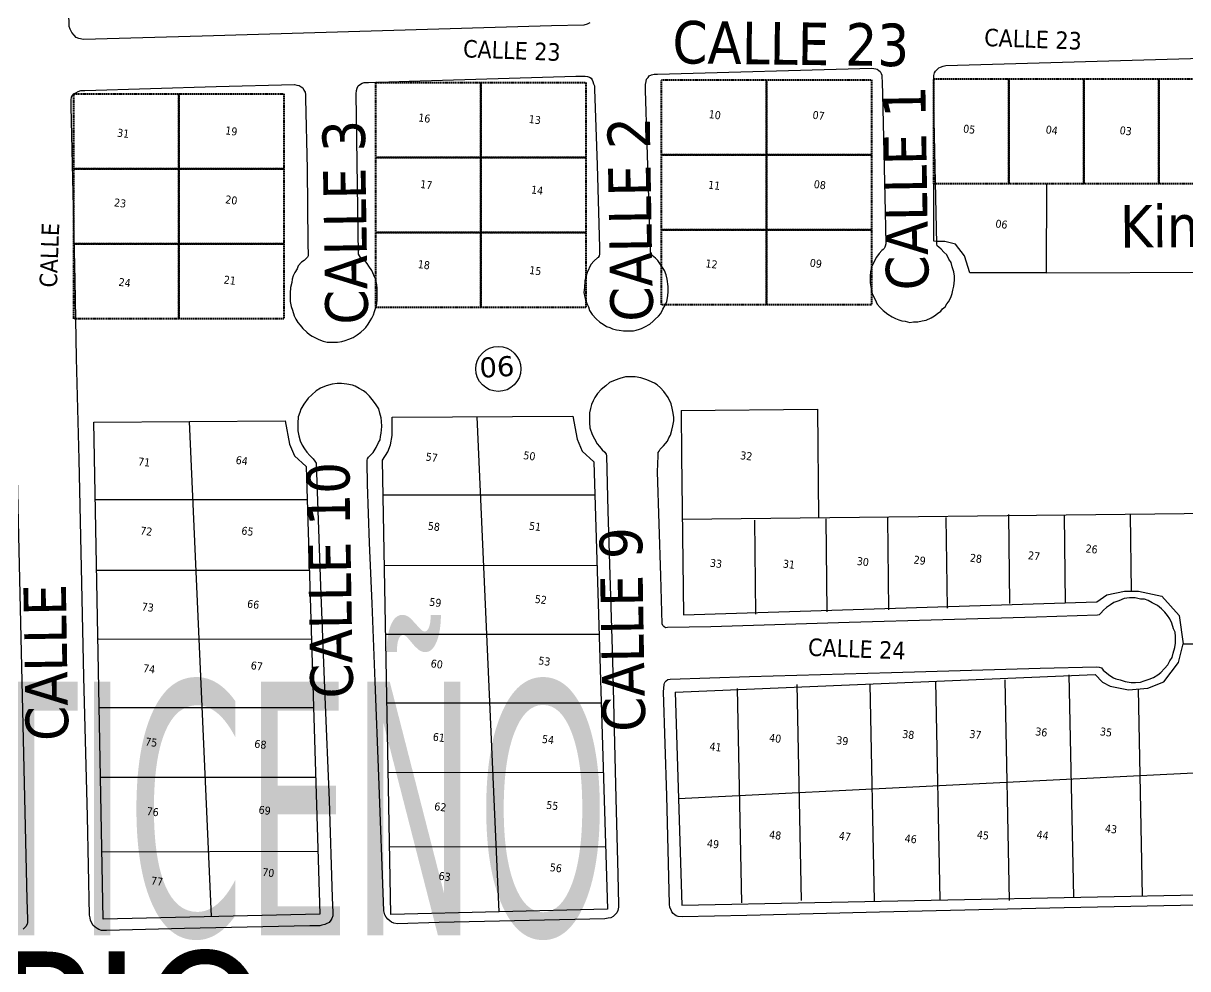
# Model space of a CAD drawing. Header units: metres. Extents: x 2 to 659295185, y -28 to 1124222152.
# Drawn here: x 658271.7 to 658504.5, y 1123839.3 to 1124028.4 of the extents above; entities that cross this region are included whole.
import ezdxf
from ezdxf.enums import TextEntityAlignment as Align

# ---------------------------------------------------------------- set-up
doc = ezdxf.new("R2010")
doc.units = ezdxf.units.M
doc.header["$MEASUREMENT"] = 0
doc.linetypes.add('HIDDEN', pattern=[0.375, 0.25, -0.125])
for name, color, linetype in [('CALLES', 1, 'CONTINUOUS'), ('MANZANA', 30, 'CONTINUOUS'), ('Numero de manzana', 6, 'CONTINUOUS'), ('Parcelas', 140, 'CONTINUOUS'), ('TEXTOS', 7, 'CONTINUOUS')]:
    doc.layers.add(name, color=color, linetype=linetype)
doc.styles.add('ROMAN', font='verdana.ttf')
doc.styles.get("Standard").update_dxf_attribs({"font": 'tahoma.ttf'})

msp = doc.modelspace()

# ---------------------------------------------------------------- linework, layer by layer
at = {"layer": 'MANZANA', "lineweight": -2}
for p, q in [((658267.1567, 1124084.2959), (658272.4588, 1123853.1629)), ((658280.8861, 1124027.7274), (658280.6139, 1124040.1149)), ((658384.9816, 1124028.4173), (658384.4291, 1124028.1873)), ((658281.1087, 1124027.1775), (658280.8861, 1124027.7274)), ((658281.4385, 1124026.5177), (658281.1087, 1124027.1775)), ((658281.8756, 1124025.9678), (658281.4385, 1124026.5177)), ((658282.3208, 1124025.5279), (658281.8756, 1124025.9678)), ((658377.313, 1124027.8274), (658307.5201, 1124025.7478)), ((658383.7777, 1124027.9674), (658377.313, 1124027.8274)), ((658384.4291, 1124028.1873), (658383.7777, 1124027.9674)), ((658282.8651, 1124025.3079), (658282.3208, 1124025.5279)), ((658283.7474, 1124025.0879), (658282.8651, 1124025.3079)), ((658307.5201, 1124025.7478), (658283.7474, 1124025.0879)), ((658456.1267, 1124019.879), (658540.49, 1124022.3585)), ((658398.5048, 1124018.1893), (658441.3419, 1124019.3791)), ((658441.3419, 1124019.3791), (658442.1088, 1124019.2691)), ((658442.1088, 1124019.2691), (658442.4386, 1124019.1592)), ((658442.4386, 1124019.1592), (658442.7685, 1124018.9392)), ((658442.7685, 1124018.9392), (658442.9829, 1124018.7192)), ((658454.0488, 1124018.7692), (658454.3786, 1124019.0992)), ((658454.3786, 1124019.0992), (658454.7085, 1124019.4391)), ((658454.7085, 1124019.4391), (658455.0383, 1124019.5491)), ((658455.0383, 1124019.5491), (658455.5825, 1124019.769)), ((658455.5825, 1124019.769), (658456.1267, 1124019.879)), ((658340.7591, 1124016.4897), (658348.873, 1124016.7496)), ((658348.873, 1124016.7496), (658382.178, 1124017.7894)), ((658382.178, 1124017.7894), (658384.0416, 1124017.7894)), ((658384.0416, 1124017.7894), (658384.4786, 1124017.6795)), ((658384.4786, 1124017.6795), (658384.9156, 1124017.5795)), ((658384.9156, 1124017.5795), (658385.2455, 1124017.3595)), ((658385.2455, 1124017.3595), (658385.4681, 1124017.0296)), ((658385.4681, 1124017.0296), (658385.5753, 1124016.6897)), ((658385.5753, 1124016.6897), (658385.6907, 1124016.2497)), ((658396.097, 1124016.0798), (658396.2042, 1124016.7396)), ((658396.2042, 1124016.7396), (658396.3114, 1124017.1796)), ((658396.3114, 1124017.1796), (658396.6412, 1124017.5195)), ((658396.6412, 1124017.5195), (658396.8556, 1124017.8494)), ((658396.8556, 1124017.8494), (658397.2926, 1124018.0694)), ((658397.2926, 1124018.0694), (658397.8451, 1124018.1893)), ((658397.8451, 1124018.1893), (658398.5048, 1124018.1893)), ((658442.9829, 1124018.7192), (658443.2055, 1124018.2793)), ((658443.2055, 1124018.2793), (658443.3209, 1124017.9494)), ((658443.3209, 1124017.9494), (658443.3209, 1124017.4995)), ((658443.3209, 1124017.4995), (658443.4364, 1124016.7296)), ((658443.4364, 1124016.7296), (658443.5683, 1124011.3107)), ((658453.7272, 1124017.8794), (658453.8344, 1124018.4393)), ((658453.7272, 1124017.2195), (658453.7272, 1124017.8794)), ((658453.7519, 1124012.0206), (658453.7272, 1124017.2195)), ((658453.8344, 1124018.4393), (658454.0488, 1124018.7692)), ((658281.8178, 1124014.2402), (658282.2549, 1124014.4601)), ((658282.2549, 1124014.4601), (658282.6919, 1124014.6901)), ((658282.6919, 1124014.6901), (658283.2444, 1124014.91)), ((658283.2444, 1124014.91), (658284.0112, 1124014.91)), ((658284.0112, 1124014.91), (658310.3072, 1124015.6899)), ((658310.3072, 1124015.6899), (658325.9743, 1124016.0998)), ((658325.9743, 1124016.0998), (658326.4114, 1124015.9898)), ((658326.4114, 1124015.9898), (658326.8484, 1124015.8798)), ((658326.8484, 1124015.8798), (658327.2854, 1124015.6599)), ((658327.2854, 1124015.6599), (658327.6153, 1124015.4399)), ((658327.6153, 1124015.4399), (658327.8379, 1124015)), ((658327.8379, 1124015), (658328.0605, 1124014.5601)), ((658328.0605, 1124014.5601), (658328.176, 1124014.1202)), ((658338.2524, 1124014.2701), (658338.3596, 1124014.93)), ((658338.7224, 1123982.1967), (658338.2524, 1124014.2701)), ((658338.3596, 1124014.93), (658338.4668, 1124015.3799)), ((658338.4668, 1124015.3799), (658338.6812, 1124015.8198)), ((658338.6812, 1124015.8198), (658339.1182, 1124016.1598)), ((658339.1182, 1124016.1598), (658339.448, 1124016.3797)), ((658339.448, 1124016.3797), (658339.8851, 1124016.4897)), ((658339.8851, 1124016.4897), (658340.7591, 1124016.4897)), ((658385.6907, 1124016.2497), (658385.9134, 1124015.8098)), ((658385.9134, 1124015.8098), (658385.9134, 1124015.15)), ((658385.9134, 1124015.15), (658386.4164, 1123999.9931)), ((658396.1052, 1124014.97), (658396.097, 1124016.0798)), ((658397.1277, 1123982.5666), (658396.1052, 1124014.97)), ((658281.2819, 1124013.0204), (658281.389, 1124013.5803)), ((658281.2819, 1124011.6907), (658281.2819, 1124013.0204)), ((658281.389, 1124013.5803), (658281.6034, 1124013.9102)), ((658281.6034, 1124013.9102), (658281.8178, 1124014.2402)), ((658328.176, 1124014.1202), (658328.176, 1124013.3403)), ((658328.176, 1124013.3403), (658328.4563, 1123999.1832)), ((658454.3126, 1123984.2663), (658453.7519, 1124012.0206)), ((658281.6941, 1123994.4442), (658281.2819, 1124011.6907)), ((658443.5683, 1124011.3107), (658443.9889, 1123990.635)), ((658328.4563, 1123999.1832), (658328.6295, 1123984.4762)), ((658386.4164, 1123999.9931), (658386.9276, 1123983.5164)), ((658282.0982, 1123976.9677), (658281.6941, 1123994.4442)), ((658443.9889, 1123990.635), (658444.129, 1123984.2163)), ((658328.6295, 1123984.4762), (658328.646, 1123981.8268)), ((658444.129, 1123984.2163), (658444.0218, 1123983.7764)), ((658454.4281, 1123983.8163), (658454.3126, 1123984.2663)), ((658328.646, 1123981.8268), (658328.5388, 1123981.5968)), ((658338.945, 1123981.8667), (658338.7224, 1123982.1967)), ((658339.1677, 1123981.5368), (658338.945, 1123981.8667)), ((658386.8287, 1123981.8567), (658386.6143, 1123981.5268)), ((658386.9359, 1123982.1967), (658386.8287, 1123981.8567)), ((658386.9276, 1123983.5164), (658386.9359, 1123982.1967)), ((658397.2349, 1123982.2367), (658397.1277, 1123982.5666)), ((658397.4576, 1123981.9067), (658397.2349, 1123982.2367)), ((658398.1172, 1123981.3568), (658397.4576, 1123981.9067)), ((658442.8179, 1123982.3266), (658442.2737, 1123981.5568)), ((658443.3622, 1123982.8865), (658442.8179, 1123982.3266)), ((658443.5848, 1123983.1065), (658443.3622, 1123982.8865)), ((658443.7992, 1123983.3264), (658443.5848, 1123983.1065)), ((658443.9064, 1123983.5564), (658443.7992, 1123983.3264)), ((658444.0218, 1123983.7764), (658443.9064, 1123983.5564)), ((658454.7579, 1123983.5964), (658454.4281, 1123983.8163)), ((658455.195, 1123983.1565), (658454.7579, 1123983.5964)), ((658455.7474, 1123982.6066), (658455.195, 1123983.1565)), ((658456.2999, 1123982.0567), (658455.7474, 1123982.6066)), ((658456.7369, 1123981.1769), (658456.2999, 1123982.0567)), ((658326.6835, 1123979.8272), (658326.4608, 1123979.2673)), ((658327.3349, 1123980.597), (658326.6835, 1123979.8272)), ((658327.8791, 1123980.9369), (658327.3349, 1123980.597)), ((658328.209, 1123981.2669), (658327.8791, 1123980.9369)), ((658328.5388, 1123981.5968), (658328.209, 1123981.2669)), ((658339.9345, 1123980.9869), (658339.1677, 1123981.5368)), ((658340.487, 1123980.3271), (658339.9345, 1123980.9869)), ((658340.8168, 1123979.7772), (658340.487, 1123980.3271)), ((658341.3693, 1123978.8973), (658340.8168, 1123979.7772)), ((658385.196, 1123980.0871), (658384.4291, 1123978.5274)), ((658385.8474, 1123980.8569), (658385.196, 1123980.0871)), ((658386.4988, 1123981.4168), (658385.8474, 1123980.8569)), ((658386.6143, 1123981.5268), (658386.4988, 1123981.4168)), ((658398.5543, 1123980.9169), (658398.1172, 1123981.3568)), ((658399.2222, 1123979.9271), (658398.5543, 1123980.9169)), ((658399.8818, 1123978.9273), (658399.2222, 1123979.9271)), ((658441.3007, 1123979.5572), (658441.0863, 1123978.6774)), ((658441.5151, 1123980.1171), (658441.3007, 1123979.5572)), ((658441.9521, 1123980.9969), (658441.5151, 1123980.1171)), ((658442.2737, 1123981.5568), (658441.9521, 1123980.9969)), ((658457.1822, 1123980.517), (658456.7369, 1123981.1769)), ((658457.4048, 1123979.6272), (658457.1822, 1123980.517)), ((658457.7347, 1123978.6374), (658457.4048, 1123979.6272)), ((658325.4878, 1123977.1677), (658325.3806, 1123976.4978)), ((658325.7022, 1123977.8276), (658325.4878, 1123977.1677)), ((658326.0321, 1123978.4974), (658325.7022, 1123977.8276)), ((658326.4608, 1123979.2673), (658326.0321, 1123978.4974)), ((658341.8146, 1123978.0075), (658341.3693, 1123978.8973)), ((658342.1444, 1123977.2377), (658341.8146, 1123978.0075)), ((658342.3671, 1123976.4678), (658342.1444, 1123977.2377)), ((658384.2147, 1123977.8676), (658384.0003, 1123976.8678)), ((658384.4291, 1123978.5274), (658384.2147, 1123977.8676)), ((658400.2117, 1123978.0475), (658399.8818, 1123978.9273)), ((658400.4343, 1123977.1677), (658400.2117, 1123978.0475)), ((658400.6652, 1123975.728), (658400.4343, 1123977.1677)), ((658441.0863, 1123978.6774), (658440.9791, 1123977.7876)), ((658440.9791, 1123977.7876), (658440.9791, 1123976.4578)), ((658457.8501, 1123977.7576), (658457.7347, 1123978.6374)), ((658457.8584, 1123976.9777), (658457.8501, 1123977.7576)), ((658282.3868, 1123961.3809), (658282.0982, 1123976.9677)), ((658325.1662, 1123975.498), (658325.059, 1123974.3983)), ((658325.3806, 1123976.4978), (658325.1662, 1123975.498)), ((658342.4825, 1123975.468), (658342.3671, 1123976.4678)), ((658342.4825, 1123974.2483), (658342.4825, 1123975.468)), ((658383.9014, 1123975.538), (658383.7942, 1123974.5482)), ((658384.0003, 1123976.8678), (658383.9014, 1123975.538)), ((658400.558, 1123973.8484), (658400.6652, 1123974.7282)), ((658400.6652, 1123974.7282), (658400.6652, 1123975.728)), ((658440.9791, 1123976.4578), (658441.21, 1123975.2481)), ((658441.21, 1123975.2481), (658441.4326, 1123974.2483)), ((658457.4296, 1123974.3183), (658457.5368, 1123974.9881)), ((658457.5368, 1123974.9881), (658457.7512, 1123975.758)), ((658457.7512, 1123975.758), (658457.8584, 1123976.9777)), ((658325.059, 1123974.3983), (658325.0673, 1123973.6184)), ((658325.0673, 1123973.6184), (658325.0673, 1123972.7386)), ((658325.0673, 1123972.7386), (658325.2899, 1123971.7388)), ((658342.3836, 1123972.2587), (658342.4908, 1123973.1485)), ((658342.4908, 1123973.1485), (658342.4825, 1123974.2483)), ((658383.7942, 1123974.5482), (658384.0168, 1123973.3285)), ((658384.0168, 1123973.3285), (658384.3549, 1123972.3387)), ((658400.022, 1123971.9688), (658400.3436, 1123972.7386)), ((658400.3436, 1123972.7386), (658400.558, 1123973.8484)), ((658441.4326, 1123974.2483), (658441.9851, 1123973.1485)), ((658441.9851, 1123973.1485), (658442.4304, 1123972.1587)), ((658456.3411, 1123972.2187), (658456.671, 1123972.6586)), ((658456.671, 1123972.6586), (658457.0997, 1123973.5484)), ((658457.0997, 1123973.5484), (658457.4296, 1123974.3183)), ((658325.2899, 1123971.7388), (658325.5126, 1123970.969)), ((658325.5126, 1123970.969), (658325.8506, 1123969.8692)), ((658341.4106, 1123969.3793), (658341.7404, 1123970.0491)), ((658341.7404, 1123970.0491), (658341.9548, 1123970.709)), ((658341.9548, 1123970.709), (658342.1692, 1123971.4889)), ((658342.1692, 1123971.4889), (658342.3836, 1123972.2587)), ((658384.3549, 1123972.3387), (658384.6847, 1123971.6788)), ((658384.6847, 1123971.6788), (658384.9074, 1123970.899)), ((658384.9074, 1123970.899), (658385.4598, 1123970.1291)), ((658385.4598, 1123970.1291), (658386.2267, 1123969.2493)), ((658398.7192, 1123969.7492), (658399.1562, 1123970.2991)), ((658399.1562, 1123970.2991), (658399.585, 1123971.1889)), ((658399.585, 1123971.1889), (658400.022, 1123971.9688)), ((658442.4304, 1123972.1587), (658442.9746, 1123971.4889)), ((658442.9746, 1123971.4889), (658443.6343, 1123970.939)), ((658443.6343, 1123970.939), (658444.5166, 1123970.1691)), ((658444.5166, 1123970.1691), (658445.3989, 1123969.6192)), ((658453.8344, 1123969.8792), (658454.4858, 1123970.3291)), ((658454.4858, 1123970.3291), (658455.1455, 1123970.769)), ((658455.1455, 1123970.769), (658455.4671, 1123971.2189)), ((658455.4671, 1123971.2189), (658456.0195, 1123971.6588)), ((658456.0195, 1123971.6588), (658456.3411, 1123972.2187)), ((658325.8506, 1123969.8692), (658326.1805, 1123969.1993)), ((658326.1805, 1123969.1993), (658326.6258, 1123968.5395)), ((658326.6258, 1123968.5395), (658327.0628, 1123967.9896)), ((658327.0628, 1123967.9896), (658327.6153, 1123967.3297)), ((658340.2149, 1123967.4997), (658340.6519, 1123968.1595)), ((658340.6519, 1123968.1595), (658341.0807, 1123968.8294)), ((658341.0807, 1123968.8294), (658341.4106, 1123969.3793)), ((658386.2267, 1123969.2493), (658386.9936, 1123968.5894)), ((658386.9936, 1123968.5894), (658387.6532, 1123968.1495)), ((658387.6532, 1123968.1495), (658388.3129, 1123967.7096)), ((658395.9898, 1123967.6296), (658396.971, 1123968.1895)), ((658396.971, 1123968.1895), (658397.6225, 1123968.7494)), ((658397.6225, 1123968.7494), (658398.0595, 1123969.1893)), ((658398.0595, 1123969.1893), (658398.7192, 1123969.7492)), ((658445.3989, 1123969.6192), (658446.0586, 1123969.2993)), ((658446.0586, 1123969.2993), (658446.71, 1123969.0793)), ((658446.71, 1123969.0793), (658447.3696, 1123968.8594)), ((658447.3696, 1123968.8594), (658448.0293, 1123968.7494)), ((658448.0293, 1123968.7494), (658448.9116, 1123968.5295)), ((658448.9116, 1123968.5295), (658449.6702, 1123968.6494)), ((658449.6702, 1123968.6494), (658450.5525, 1123968.6494)), ((658450.5525, 1123968.6494), (658451.4266, 1123968.8794)), ((658451.4266, 1123968.8794), (658452.1935, 1123968.9894)), ((658452.1935, 1123968.9894), (658453.1747, 1123969.4393)), ((658453.1747, 1123969.4393), (658453.8344, 1123969.8792)), ((658327.6153, 1123967.3297), (658328.3821, 1123966.5599)), ((658328.3821, 1123966.5599), (658328.9346, 1123966.1199)), ((658328.9346, 1123966.1199), (658329.4871, 1123965.79)), ((658329.4871, 1123965.79), (658330.2539, 1123965.3501)), ((658336.8259, 1123965.1601), (658337.6999, 1123965.4901)), ((658337.6999, 1123965.4901), (658338.4668, 1123966.05)), ((658338.4668, 1123966.05), (658339.2336, 1123966.6098)), ((658339.2336, 1123966.6098), (658339.8851, 1123967.1597)), ((658339.8851, 1123967.1597), (658340.2149, 1123967.4997)), ((658388.3129, 1123967.7096), (658388.9726, 1123967.4897)), ((658388.9726, 1123967.4897), (658389.5251, 1123967.2697)), ((658389.5251, 1123967.2697), (658390.2919, 1123967.0598)), ((658390.2919, 1123967.0598), (658390.8361, 1123966.9498)), ((658390.8361, 1123966.9498), (658391.7184, 1123966.8398)), ((658391.7184, 1123966.8398), (658392.3781, 1123966.8398)), ((658392.3781, 1123966.8398), (658393.6892, 1123966.8498)), ((658393.6892, 1123966.8498), (658394.2334, 1123966.9598)), ((658394.2334, 1123966.9598), (658394.8931, 1123967.1897)), ((658394.8931, 1123967.1897), (658395.3301, 1123967.2997)), ((658395.3301, 1123967.2997), (658395.9898, 1123967.6296)), ((658330.2539, 1123965.3501), (658330.7981, 1123965.1301)), ((658330.7981, 1123965.1301), (658331.6805, 1123964.8002)), ((658331.6805, 1123964.8002), (658332.4473, 1123964.5903)), ((658332.4473, 1123964.5903), (658333.4368, 1123964.5903)), ((658333.4368, 1123964.5903), (658334.5253, 1123964.5903)), ((658334.5253, 1123964.5903), (658335.4076, 1123964.7102)), ((658335.4076, 1123964.7102), (658336.059, 1123964.9302)), ((658336.059, 1123964.9302), (658336.8259, 1123965.1601)), ((658282.9145, 1123941.135), (658282.3868, 1123961.3809)), ((658333.4698, 1123956.182), (658332.2659, 1123955.852)), ((658334.4593, 1123956.3019), (658333.4698, 1123956.182)), ((658335.3334, 1123956.3019), (658334.4593, 1123956.3019)), ((658336.4301, 1123956.202), (658335.3334, 1123956.3019)), ((658337.5268, 1123955.982), (658336.4301, 1123956.202)), ((658388.9149, 1123956.5419), (658388.148, 1123955.872)), ((658390.0116, 1123956.9918), (658388.9149, 1123956.5419)), ((658390.9928, 1123957.3217), (658390.0116, 1123956.9918)), ((658392.0895, 1123957.6617), (658390.9928, 1123957.3217)), ((658393.2934, 1123957.6717), (658392.0895, 1123957.6617)), ((658394.0603, 1123957.6717), (658393.2934, 1123957.6717)), ((658395.157, 1123957.4517), (658394.0603, 1123957.6717)), ((658396.1465, 1123957.1318), (658395.157, 1123957.4517)), ((658396.6907, 1123956.9118), (658396.1465, 1123957.1318)), ((658397.4576, 1123956.5819), (658396.6907, 1123956.9118)), ((658397.9028, 1123956.3619), (658397.4576, 1123956.5819)), ((658398.4471, 1123956.032), (658397.9028, 1123956.3619)), ((658329.4293, 1123954.0624), (658328.6625, 1123953.4025)), ((658330.2952, 1123954.8422), (658329.4293, 1123954.0624)), ((658331.1692, 1123955.4021), (658330.2952, 1123954.8422)), ((658332.2659, 1123955.852), (658331.1692, 1123955.4021)), ((658338.071, 1123955.7621), (658337.5268, 1123955.982)), ((658338.8461, 1123955.3221), (658338.071, 1123955.7621)), ((658339.7202, 1123954.8822), (658338.8461, 1123955.3221)), ((658340.2726, 1123954.4423), (658339.7202, 1123954.8822)), ((658340.9323, 1123953.7825), (658340.2726, 1123954.4423)), ((658341.7074, 1123952.7927), (658340.9323, 1123953.7825)), ((658386.5153, 1123954.3223), (658385.9711, 1123953.5425)), ((658387.2739, 1123955.0922), (658386.5153, 1123954.3223)), ((658388.148, 1123955.872), (658387.2739, 1123955.0922)), ((658399.1067, 1123955.4821), (658398.4471, 1123956.032)), ((658399.7664, 1123954.7123), (658399.1067, 1123955.4821)), ((658400.6487, 1123953.5025), (658399.7664, 1123954.7123)), ((658327.7884, 1123952.1728), (658327.2442, 1123951.183)), ((658328.6625, 1123953.4025), (658327.7884, 1123952.1728)), ((658342.2516, 1123952.0228), (658341.7074, 1123952.7927)), ((658342.8041, 1123951.253), (658342.2516, 1123952.0228)), ((658385.3197, 1123952.1028), (658385.1053, 1123951.323)), ((658385.6413, 1123952.8826), (658385.3197, 1123952.1028)), ((658385.9711, 1123953.5425), (658385.6413, 1123952.8826)), ((658401.2012, 1123952.2828), (658400.6487, 1123953.5025)), ((658401.432, 1123951.4029), (658401.2012, 1123952.2828)), ((658326.7082, 1123949.6333), (658326.601, 1123948.4136)), ((658327.0298, 1123950.5131), (658326.7082, 1123949.6333)), ((658327.2442, 1123951.183), (658327.0298, 1123950.5131)), ((658343.0267, 1123950.3632), (658342.8041, 1123951.253)), ((658343.2494, 1123949.4833), (658343.0267, 1123950.3632)), ((658343.3648, 1123948.8135), (658343.2494, 1123949.4833)), ((658385.1053, 1123951.323), (658384.8826, 1123950.4431)), ((658384.8826, 1123950.4431), (658384.8909, 1123949.6633)), ((658384.8909, 1123949.6633), (658384.8991, 1123948.4535)), ((658401.6547, 1123950.4031), (658401.432, 1123951.4029)), ((658401.7619, 1123949.5233), (658401.6547, 1123950.4031)), ((658401.7701, 1123948.8535), (658401.7619, 1123949.5233)), ((658326.601, 1123948.4136), (658326.6093, 1123947.5237)), ((658326.6093, 1123947.5237), (658326.6093, 1123946.8639)), ((658326.6093, 1123946.8639), (658326.8319, 1123945.8741)), ((658343.2659, 1123946.384), (658343.3731, 1123947.7137)), ((658343.3731, 1123947.7137), (658343.3648, 1123948.8135)), ((658384.8991, 1123948.4535), (658385.0063, 1123947.4537)), ((658385.0063, 1123947.4537), (658385.4516, 1123946.134)), ((658401.127, 1123945.974), (658401.3413, 1123946.9738)), ((658401.3413, 1123946.9738), (658401.5557, 1123947.8637)), ((658401.5557, 1123947.8637), (658401.7701, 1123948.8535)), ((658326.8319, 1123945.8741), (658327.0545, 1123944.8743)), ((658327.0545, 1123944.8743), (658327.4998, 1123943.9945)), ((658342.2929, 1123943.5045), (658342.7299, 1123944.5043)), ((658342.7299, 1123944.5043), (658343.0515, 1123945.0542)), ((658343.0515, 1123945.0542), (658343.1587, 1123945.7241)), ((658343.1587, 1123945.7241), (658343.2659, 1123946.384)), ((658385.4516, 1123946.134), (658385.8969, 1123945.2442)), ((658385.8969, 1123945.2442), (658386.4494, 1123944.2544)), ((658399.7087, 1123943.8745), (658400.4755, 1123944.7643)), ((658400.4755, 1123944.7643), (658400.7971, 1123945.4242)), ((658400.7971, 1123945.4242), (658401.127, 1123945.974)), ((658327.4998, 1123943.9945), (658327.9368, 1123943.2246)), ((658327.9368, 1123943.2246), (658328.3821, 1123942.5547)), ((658328.3821, 1123942.5547), (658329.0418, 1123941.8949)), ((658340.7674, 1123941.6149), (658341.6414, 1123942.5048)), ((658341.6414, 1123942.5048), (658342.2929, 1123943.5045)), ((658386.4494, 1123944.2544), (658386.8864, 1123943.7045)), ((658386.8864, 1123943.7045), (658387.4389, 1123943.0446)), ((658387.4389, 1123943.0446), (658387.9913, 1123942.6047)), ((658387.9913, 1123942.6047), (658388.214, 1123942.1648)), ((658388.214, 1123942.1648), (658388.3212, 1123941.8249)), ((658398.6202, 1123942.5347), (658398.8346, 1123942.7647)), ((658398.6202, 1123941.8749), (658398.6202, 1123942.5347)), ((658398.8346, 1123942.7647), (658399.0572, 1123943.2046)), ((658399.0572, 1123943.2046), (658399.7087, 1123943.8745)), ((658283.4588, 1123916.3701), (658282.9145, 1123941.135)), ((658329.0418, 1123941.8949), (658329.7015, 1123941.235)), ((658329.7015, 1123941.235), (658330.0313, 1123940.7951)), ((658330.0313, 1123940.7951), (658330.2539, 1123940.3552)), ((658330.2539, 1123940.3552), (658331.128, 1123915.8002)), ((658340.4375, 1123940.9551), (658340.553, 1123941.285)), ((658340.4458, 1123940.5152), (658340.4375, 1123940.9551)), ((658340.5695, 1123936.196), (658340.4458, 1123940.5152)), ((658340.553, 1123941.285), (658340.7674, 1123941.6149)), ((658388.3212, 1123941.8249), (658388.5933, 1123930.8771)), ((658398.5295, 1123938.6655), (658398.6202, 1123941.8749)), ((658399.1644, 1123917.8798), (658398.5295, 1123938.6655)), ((658340.957, 1123924.4784), (658340.5695, 1123936.196)), ((658388.5933, 1123930.8771), (658389.4921, 1123900.9132)), ((658341.4435, 1123912.3109), (658340.957, 1123924.4784)), ((658399.4283, 1123908.2517), (658399.1644, 1123917.8798)), ((658283.871, 1123897.6739), (658283.4588, 1123916.3701)), ((658331.128, 1123915.8002), (658331.9938, 1123893.6847)), ((658342.062, 1123896.7241), (658341.4435, 1123912.3109)), ((658489.0441, 1123912.0809), (658488.2773, 1123911.5311)), ((658489.7038, 1123912.5309), (658489.0441, 1123912.0809)), ((658490.6851, 1123912.8708), (658489.7038, 1123912.5309)), ((658491.7818, 1123913.3107), (658490.6851, 1123912.8708)), ((658492.8702, 1123913.4307), (658491.7818, 1123913.3107)), ((658493.9669, 1123913.4307), (658492.8702, 1123913.4307)), ((658495.0636, 1123913.2207), (658493.9669, 1123913.4307)), ((658495.8305, 1123913.2207), (658495.0636, 1123913.2207)), ((658496.6056, 1123912.8908), (658495.8305, 1123913.2207)), ((658497.3724, 1123912.4509), (658496.6056, 1123912.8908)), ((658498.4691, 1123911.901), (658497.3724, 1123912.4509)), ((658499.236, 1123911.2411), (658498.4691, 1123911.901)), ((658474.2593, 1123909.5815), (658436.7902, 1123908.5317)), ((658486.422, 1123909.9714), (658474.2593, 1123909.5815)), ((658486.7518, 1123910.0814), (658486.422, 1123909.9714)), ((658487.0816, 1123910.4213), (658486.7518, 1123910.0814)), ((658487.6259, 1123910.9712), (658487.0816, 1123910.4213)), ((658488.2773, 1123911.5311), (658487.6259, 1123910.9712)), ((658499.8957, 1123910.5813), (658499.236, 1123911.2411)), ((658500.4481, 1123909.9214), (658499.8957, 1123910.5813)), ((658500.8934, 1123909.2615), (658500.4481, 1123909.9214)), ((658399.5438, 1123907.9218), (658399.4283, 1123908.2517)), ((658399.7581, 1123907.7018), (658399.5438, 1123907.9218)), ((658400.088, 1123907.4819), (658399.7581, 1123907.7018)), ((658400.525, 1123907.4919), (658400.088, 1123907.4819)), ((658409.1831, 1123907.6319), (658400.525, 1123907.4919)), ((658436.7902, 1123908.5317), (658409.1831, 1123907.6319)), ((658501.3305, 1123908.3817), (658500.8934, 1123909.2615)), ((658501.6685, 1123907.2719), (658501.3305, 1123908.3817)), ((658501.9984, 1123906.6121), (658501.6685, 1123907.2719)), ((658502.0066, 1123905.7322), (658501.9984, 1123906.6121)), ((658502.0066, 1123904.4025), (658502.0066, 1123905.7322)), ((658501.5778, 1123902.4029), (658501.8994, 1123903.5127)), ((658501.8994, 1123903.5127), (658502.0066, 1123904.4025)), ((658389.4921, 1123900.9132), (658390.16, 1123873.3788)), ((658500.4976, 1123900.0834), (658500.9264, 1123900.8532)), ((658500.9264, 1123900.8532), (658501.3634, 1123901.5231)), ((658501.3634, 1123901.5231), (658501.5778, 1123902.4029)), ((658416.9013, 1123897.7139), (658445.2752, 1123898.5037)), ((658445.2752, 1123898.5037), (658474.9685, 1123899.4135)), ((658474.9685, 1123899.4135), (658486.2488, 1123899.6835)), ((658486.2488, 1123899.6835), (658486.8013, 1123899.5735)), ((658486.8013, 1123899.5735), (658487.2383, 1123899.4635)), ((658487.2383, 1123899.4635), (658487.5681, 1123899.0236)), ((658487.5681, 1123899.0236), (658488.335, 1123898.3637)), ((658488.335, 1123898.3637), (658488.8875, 1123897.9238)), ((658488.8875, 1123897.9238), (658489.6543, 1123897.4839)), ((658497.6528, 1123897.5239), (658498.5269, 1123898.0838)), ((658498.5269, 1123898.0838), (658499.0793, 1123898.5237)), ((658499.0793, 1123898.5237), (658499.838, 1123899.3035)), ((658499.838, 1123899.3035), (658500.4976, 1123900.0834)), ((658284.5472, 1123869.6996), (658283.871, 1123897.6739)), ((658342.8041, 1123877.8079), (658342.062, 1123896.7241)), ((658399.7087, 1123894.6545), (658399.8159, 1123896.0942)), ((658399.8159, 1123896.0942), (658399.9231, 1123896.4241)), ((658399.9231, 1123896.4241), (658400.0303, 1123896.6441)), ((658400.0303, 1123896.6441), (658400.2446, 1123896.864)), ((658400.2446, 1123896.864), (658400.5745, 1123897.094)), ((658400.5745, 1123897.094), (658401.0115, 1123897.204)), ((658401.0115, 1123897.204), (658416.9013, 1123897.7139)), ((658489.6543, 1123897.4839), (658490.0996, 1123897.264)), ((658490.0996, 1123897.264), (658490.9737, 1123897.054)), ((658490.9737, 1123897.054), (658491.9632, 1123896.7241)), ((658491.9632, 1123896.7241), (658493.1671, 1123896.5041)), ((658493.1671, 1123896.5041), (658494.0411, 1123896.5141)), ((658494.0411, 1123896.5141), (658495.0306, 1123896.6241)), ((658495.0306, 1123896.6241), (658495.7975, 1123896.854)), ((658495.7975, 1123896.854), (658496.7787, 1123897.184)), ((658496.7787, 1123897.184), (658497.6528, 1123897.5239)), ((658331.9938, 1123893.6847), (658332.8514, 1123873.0089)), ((658400.3518, 1123873.8687), (658399.7087, 1123894.6545)), ((658343.8018, 1123850.8334), (658342.8041, 1123877.8079)), ((658332.8514, 1123873.0089), (658333.4863, 1123853.5429)), ((658390.16, 1123873.3788), (658390.5558, 1123858.1119)), ((658400.8878, 1123852.1931), (658400.3518, 1123873.8687)), ((658284.9595, 1123850.0136), (658284.5472, 1123869.6996)), ((658390.5558, 1123858.1119), (658390.696, 1123852.1431)), ((658272.4588, 1123853.1629), (658272.4588, 1123853.1629)), ((658272.4588, 1123853.1629), (658272.5825, 1123849.1837)), ((658333.4863, 1123853.5429), (658333.61, 1123850.5635)), ((658390.696, 1123851.5933), (658390.5888, 1123850.9234)), ((658390.696, 1123852.1431), (658390.696, 1123851.5933)), ((658400.995, 1123851.5233), (658400.8878, 1123852.1931)), ((658401.2177, 1123851.0834), (658400.995, 1123851.5233)), ((658479.7841, 1123851.4333), (658442.8592, 1123850.6035)), ((658517.146, 1123852.2631), (658479.7841, 1123851.4333)), ((658272.5825, 1123849.1837), (658272.5825, 1123848.8538)), ((658285.0749, 1123849.4637), (658284.9595, 1123850.0136)), ((658285.1904, 1123848.9138), (658285.0749, 1123849.4637)), ((658333.3956, 1123849.3437), (658333.1812, 1123849.0138)), ((658333.6182, 1123849.8936), (658333.3956, 1123849.3437)), ((658333.61, 1123850.5635), (658333.6182, 1123849.8936)), ((658344.0245, 1123850.0536), (658343.8018, 1123850.8334)), ((658344.2471, 1123849.6137), (658344.0245, 1123850.0536)), ((658344.577, 1123849.1738), (658344.2471, 1123849.6137)), ((658345.014, 1123848.8438), (658344.577, 1123849.1738)), ((658387.9666, 1123849.2537), (658354.876, 1123848.5539)), ((658388.6263, 1123849.3737), (658387.9666, 1123849.2537)), ((658389.1705, 1123849.4837), (658388.6263, 1123849.3737)), ((658389.6075, 1123849.7036), (658389.1705, 1123849.4837)), ((658390.0445, 1123850.1536), (658389.6075, 1123849.7036)), ((658390.3744, 1123850.4835), (658390.0445, 1123850.1536)), ((658390.5888, 1123850.9234), (658390.3744, 1123850.4835)), ((658401.3331, 1123850.6435), (658401.2177, 1123851.0834)), ((658401.6629, 1123850.3135), (658401.3331, 1123850.6435)), ((658401.9928, 1123850.0936), (658401.6629, 1123850.3135)), ((658402.2072, 1123849.8736), (658401.9928, 1123850.0936)), ((658402.6442, 1123849.7636), (658402.2072, 1123849.8736)), ((658403.4193, 1123849.6537), (658402.6442, 1123849.7636)), ((658416.3405, 1123849.9336), (658403.4193, 1123849.6537)), ((658442.8592, 1123850.6035), (658416.3405, 1123849.9336)), ((658272.0465, 1123847.5241), (658271.7167, 1123847.1942)), ((658272.2609, 1123847.744), (658272.0465, 1123847.5241)), ((658272.4835, 1123848.184), (658272.2609, 1123847.744)), ((658272.5907, 1123848.5239), (658272.4835, 1123848.184)), ((658272.5825, 1123848.8538), (658272.5907, 1123848.5239)), ((658285.4048, 1123848.4639), (658285.1904, 1123848.9138)), ((658285.6274, 1123848.024), (658285.4048, 1123848.4639)), ((658286.0727, 1123847.5841), (658285.6274, 1123848.024)), ((658286.5097, 1123847.3641), (658286.0727, 1123847.5841)), ((658286.8396, 1123847.1442), (658286.5097, 1123847.3641)), ((658287.3838, 1123846.9242), (658286.8396, 1123847.1442)), ((658288.3733, 1123846.9342), (658287.3838, 1123846.9242)), ((658303.9332, 1123847.3341), (658288.3733, 1123846.9342)), ((658329.0253, 1123847.884), (658303.9332, 1123847.3341)), ((658330.996, 1123847.894), (658329.0253, 1123847.884)), ((658331.4331, 1123848.004), (658330.996, 1123847.894)), ((658331.9773, 1123848.124), (658331.4331, 1123848.004)), ((658332.3071, 1123848.2339), (658331.9773, 1123848.124)), ((658332.8514, 1123848.5639), (658332.3071, 1123848.2339)), ((658333.1812, 1123849.0138), (658332.8514, 1123848.5639)), ((658345.3438, 1123848.6239), (658345.014, 1123848.8438)), ((658345.7808, 1123848.4039), (658345.3438, 1123848.6239)), ((658346.556, 1123848.2939), (658345.7808, 1123848.4039)), ((658354.876, 1123848.5539), (658346.556, 1123848.2939))]:
    msp.add_line(p, q, dxfattribs=at)
at = {"layer": 'Numero de manzana', "lineweight": -2}
msp.add_circle((658366.6816, 1123959.2301), 4.5001, dxfattribs=at)
at = {"layer": 'Parcelas', "lineweight": -3}
for p, q in [((658453.7478, 1123984.791), (658453.7478, 1123996.2195)), ((658476.2272, 1123996.2195), (658476.2054, 1123978.4802)), ((658454.3038, 1123984.7022), (658453.7478, 1123984.791)), ((658455.9587, 1123984.7357), (658454.3038, 1123984.7022)), ((658458.0698, 1123984.2034), (658455.9587, 1123984.7357)), ((658459.8817, 1123981.874), (658458.0698, 1123984.2034)), ((658460.9456, 1123978.4802), (658459.8817, 1123981.874)), ((658476.2054, 1123978.4802), (658460.9456, 1123978.4802)), ((658476.2054, 1123978.4802), (658534.1197, 1123978.5977)), ((658345.4686, 1123949.565), (658381.5888, 1123949.8186)), ((658345.4942, 1123945.9268), (658345.4686, 1123949.565)), ((658366.8428, 1123850.67), (658362.4702, 1123949.6844)), ((658381.5888, 1123949.8186), (658382.417, 1123945.1549)), ((658403.2095, 1123950.903), (658430.447, 1123951.215)), ((658403.2095, 1123950.903), (658403.3132, 1123941.8584)), ((658430.447, 1123951.215), (658430.6969, 1123929.4305)), ((658285.8644, 1123948.5942), (658324.1016, 1123948.8627)), ((658287.7173, 1123849.2034), (658285.8644, 1123948.5942)), ((658309.3555, 1123849.7141), (658304.983, 1123948.7285)), ((658324.1016, 1123948.8627), (658324.9298, 1123944.199)), ((658345.1433, 1123944.0706), (658345.4942, 1123945.9268)), ((658382.417, 1123945.1549), (658383.4417, 1123942.791)), ((658324.9298, 1123944.199), (658325.9545, 1123941.8351)), ((658343.5116, 1123940.9672), (658344.6098, 1123942.6523)), ((658344.6098, 1123942.6523), (658345.1433, 1123944.0706)), ((658383.4417, 1123942.791), (658385.7438, 1123940.6839)), ((658325.9545, 1123941.8351), (658328.2566, 1123939.728)), ((658345.2045, 1123850.1593), (658343.5116, 1123940.9672)), ((658385.7438, 1123940.6839), (658388.4811, 1123851.1807)), ((658403.3132, 1123941.8584), (658403.6782, 1123910.0415)), ((658328.2566, 1123939.728), (658330.9938, 1123850.2248)), ((658286.2401, 1123933.1274), (658328.6009, 1123933.1025)), ((658343.7274, 1123934.0833), (658386.0882, 1123934.0584)), ((658530.532, 1123930.5757), (658403.4594, 1123929.1181)), ((658418.1462, 1123910.1613), (658417.9302, 1123928.9967)), ((658432.3926, 1123910.6748), (658432.1792, 1123929.277)), ((658444.758, 1123911.0855), (658444.5473, 1123929.4499)), ((658456.4354, 1123911.413), (658456.2277, 1123929.5193)), ((658468.9128, 1123912.2952), (658468.7084, 1123930.1197)), ((658480.0385, 1123912.4516), (658479.8373, 1123929.9942)), ((658493.2282, 1123914.7694), (658493.0518, 1123930.1458)), ((658286.394, 1123919.008), (658328.9622, 1123918.9942)), ((658343.8813, 1123919.9639), (658386.4494, 1123919.9501)), ((658488.2801, 1123914.0631), (658491.8175, 1123914.7694)), ((658491.8175, 1123914.7694), (658494.639, 1123914.7694)), ((658494.639, 1123914.7694), (658499.3274, 1123913.8004)), ((658403.6782, 1123910.0415), (658486.343, 1123912.6506)), ((658486.343, 1123912.6506), (658488.2801, 1123914.0631)), ((658499.3274, 1123913.8004), (658502.7805, 1123909.9189)), ((658502.7805, 1123909.9189), (658503.5666, 1123904.2688)), ((658286.7462, 1123905.2573), (658329.5084, 1123905.2064)), ((658344.2334, 1123906.2132), (658386.9956, 1123906.1623)), ((658502.6121, 1123900.5098), (658503.5666, 1123904.2688)), ((658503.5666, 1123904.2688), (658525.998, 1123904.2688)), ((658499.6923, 1123896.6633), (658502.6121, 1123900.5098)), ((658402.0218, 1123894.597), (658485.978, 1123898.1225)), ((658480.7441, 1123898.0715), (658481.6386, 1123853.6962)), ((658485.978, 1123898.1225), (658487.4379, 1123896.6107)), ((658426.3718, 1123896.0941), (658427.2417, 1123852.9396)), ((658440.9225, 1123896.2305), (658441.7983, 1123852.7859)), ((658454.0406, 1123896.7814), (658454.9222, 1123853.0505)), ((658467.9309, 1123897.0597), (658468.82, 1123852.957)), ((658487.4379, 1123896.6107), (658489.0101, 1123895.7936)), ((658489.0101, 1123895.7936), (658492.6457, 1123895.0406)), ((658496.4919, 1123895.3616), (658499.6923, 1123896.6633)), ((658402.0218, 1123894.597), (658403.3553, 1123852.0109)), ((658414.416, 1123895.3446), (658415.28, 1123852.4863)), ((658492.6457, 1123895.0406), (658496.4919, 1123895.3616)), ((658494.5688, 1123895.2011), (658495.402, 1123853.8665)), ((658286.8811, 1123891.5023), (658329.8227, 1123891.528)), ((658344.3683, 1123892.4582), (658387.3099, 1123892.4839)), ((658402.6886, 1123873.304), (658521.7166, 1123879.2897)), ((658287.1377, 1123877.6112), (658330.2679, 1123877.5887)), ((658344.625, 1123878.5671), (658387.7552, 1123878.5446)), ((658344.953, 1123863.6497), (658388.0963, 1123863.7608)), ((658287.4658, 1123862.6938), (658330.6091, 1123862.8049)), ((658403.3553, 1123852.0109), (658517.4353, 1123854.3107)), ((658330.9938, 1123850.2248), (658287.7173, 1123849.2034)), ((658388.4811, 1123851.1807), (658345.2045, 1123850.1593))]:
    msp.add_line(p, q, dxfattribs=at)
at = {"layer": 'Parcelas', "linetype": 'HIDDEN', "lineweight": 40}
for points in [[(658399.2693, 1124017.0588), (658420.2693, 1124017.0588), (658420.2693, 1124002.0588), (658399.2693, 1124002.0588), (658399.2693, 1124017.0588)], [(658420.2693, 1124017.0588), (658441.2693, 1124017.0588), (658441.2693, 1124002.0588), (658420.2693, 1124002.0588), (658420.2693, 1124017.0588)], [(658453.7272, 1123996.2195), (658453.7272, 1124017.2195), (658468.7272, 1124017.2195), (658468.7272, 1123996.2195), (658453.7272, 1123996.2195)], [(658468.7272, 1123996.2195), (658468.7272, 1124017.2195), (658483.7272, 1124017.2195), (658483.7272, 1123996.2195), (658468.7272, 1123996.2195)], [(658483.7272, 1123996.2195), (658483.7272, 1124017.2195), (658498.7272, 1124017.2195), (658498.7272, 1123996.2195), (658483.7272, 1123996.2195)], [(658498.7273, 1123996.2195), (658498.7273, 1124017.2195), (658513.7273, 1124017.2195), (658513.7273, 1123996.2195), (658498.7273, 1123996.2195)], [(658342.1692, 1124016.4888), (658363.1692, 1124016.4888), (658363.1692, 1124001.4888), (658342.1692, 1124001.4888), (658342.1692, 1124016.4888)], [(658363.1692, 1124016.4888), (658384.1692, 1124016.4888), (658384.1692, 1124001.4888), (658363.1692, 1124001.4888), (658363.1692, 1124016.4888)], [(658281.8178, 1124014.2402), (658302.8178, 1124014.2402), (658302.8178, 1123999.2402), (658281.8178, 1123999.2402), (658281.8178, 1124014.2402)], [(658302.8178, 1124014.2402), (658323.8178, 1124014.2402), (658323.8178, 1123999.2402), (658302.8178, 1123999.2402), (658302.8178, 1124014.2402)], [(658342.1692, 1124001.4888), (658363.1692, 1124001.4888), (658363.1692, 1123986.4888), (658342.1692, 1123986.4888), (658342.1692, 1124001.4888)], [(658363.1692, 1124001.4888), (658384.1692, 1124001.4888), (658384.1692, 1123986.4888), (658363.1692, 1123986.4888), (658363.1692, 1124001.4888)], [(658399.2693, 1124002.0588), (658420.2693, 1124002.0588), (658420.2693, 1123987.0588), (658399.2693, 1123987.0588), (658399.2693, 1124002.0588)], [(658420.2693, 1124002.0588), (658441.2693, 1124002.0588), (658441.2693, 1123987.0588), (658420.2693, 1123987.0588), (658420.2693, 1124002.0588)], [(658281.8178, 1123999.2402), (658302.8178, 1123999.2402), (658302.8178, 1123984.2402), (658281.8178, 1123984.2402), (658281.8178, 1123999.2402)], [(658302.8178, 1123999.2402), (658323.8178, 1123999.2402), (658323.8178, 1123984.2402), (658302.8178, 1123984.2402), (658302.8178, 1123999.2402)], [(658342.1692, 1123986.4888), (658363.1692, 1123986.4888), (658363.1692, 1123971.4888), (658342.1692, 1123971.4888), (658342.1692, 1123986.4888)], [(658363.1692, 1123986.4888), (658384.1692, 1123986.4888), (658384.1692, 1123971.4888), (658363.1692, 1123971.4888), (658363.1692, 1123986.4888)], [(658399.2693, 1123987.0588), (658420.2693, 1123987.0588), (658420.2693, 1123972.0588), (658399.2693, 1123972.0588), (658399.2693, 1123987.0588)], [(658420.2693, 1123987.0588), (658441.2693, 1123987.0588), (658441.2693, 1123972.0588), (658420.2693, 1123972.0588), (658420.2693, 1123987.0588)], [(658281.8178, 1123984.2402), (658302.8178, 1123984.2402), (658302.8178, 1123969.2402), (658281.8178, 1123969.2402), (658281.8178, 1123984.2402)], [(658302.8178, 1123984.2402), (658323.8178, 1123984.2402), (658323.8178, 1123969.2402), (658302.8178, 1123969.2402), (658302.8178, 1123984.2402)]]:
    msp.add_lwpolyline(points, dxfattribs=at)

# ---------------------------------------------------------------- texts
at = {"layer": 'CALLES', "color": 0}
for s, height, rotation, p in [('CALLE 23', 8.5, 359.246321, (658401.4426, 1124020.3649)), ('CALLE 23', 3.5001, 357.808645, (658463.7499, 1124023.814)), ('CALLE 23', 3.5001, 357.808645, (658359.5932, 1124021.5596)), ('CALLE 1', 8.5, 90.940391, (658452.708, 1123975.007)), ('CALLE 3', 8.5, 90.940391, (658340.6519, 1123968.1595)), ('CALLE 2', 8.5, 90.940391, (658397.6225, 1123968.7494)), ('CALLE ', 3.5001, 87.808645, (658278.4502, 1123975.4596)), ('CALLE 10', 8.5, 90.940391, (658337.654, 1123893.3895)), ('CALLE 9', 8.5, 90.940391, (658396.0525, 1123886.7365)), ('CALLE ', 8.5, 90.940391, (658280.7592, 1123884.8995)), ('CALLE 24', 3.5001, 357.808645, (658428.5384, 1123901.883))]:
    msp.add_text(s, height=height, rotation=rotation, dxfattribs=at).set_placement(p)
at = {"layer": 'Numero de manzana', "lineweight": -2, "style": 'ROMAN'}
msp.add_text('06', height=4, rotation=3.491535, dxfattribs=at).set_placement((658363.034, 1123957.4535))
at = {"layer": 'Parcelas', "lineweight": -2}
for s, p in [('16', (658350.6191, 1124008.7423)), ('13', (658372.6944, 1124008.4451)), ('10', (658408.6664, 1124009.4128)), ('07', (658429.4118, 1124009.2815)), ('19', (658312.0373, 1124006.1572)), ('05', (658459.5159, 1124006.5374)), ('04', (658476.0225, 1124006.3576)), ('03', (658490.8003, 1124006.2125)), ('31', (658290.4109, 1124005.7079)), ('17', (658351.0014, 1123995.4365)), ('14', (658373.1598, 1123994.3375)), ('11', (658408.55, 1123995.3052)), ('08', (658429.6611, 1123995.4365)), ('23', (658289.8124, 1123991.7662)), ('20', (658312.0373, 1123992.3675)), ('06', (658465.9656, 1123987.5429)), ('18', (658350.5194, 1123979.4211)), ('15', (658372.7941, 1123978.2391)), ('12', (658408.0181, 1123979.5732)), ('09', (658428.8632, 1123979.7045)), ('24', (658290.7101, 1123975.8683)), ('21', (658311.7381, 1123976.3245)), ('57', (658352.1, 1123940.9281)), ('50', (658371.6116, 1123941.2141)), ('32', (658414.9584, 1123941.2025)), ('71', (658294.6127, 1123939.9722)), ('64', (658314.1244, 1123940.2582)), ('58', (658352.5211, 1123927.1005)), ('51', (658372.7487, 1123927.1005)), ('72', (658295.0339, 1123926.1446)), ('65', (658315.2614, 1123926.1446)), ('26', (658483.9791, 1123922.5827)), ('33', (658408.9084, 1123919.7051)), ('30', (658438.2601, 1123920.0612)), ('29', (658449.6161, 1123920.3355)), ('28', (658460.8599, 1123920.7091)), ('27', (658472.4826, 1123921.2111)), ('31', (658423.493, 1123919.53)), ('73', (658295.3286, 1123910.9511)), ('66', (658316.4124, 1123911.5232)), ('59', (658352.8159, 1123911.907)), ('52', (658373.8997, 1123912.4791)), ('67', (658317.1283, 1123899.2014)), ('60', (658353.0966, 1123899.5853)), ('53', (658374.6156, 1123900.1573)), ('74', (658295.6094, 1123898.6294)), ('61', (658353.5177, 1123884.9113)), ('38', (658447.3421, 1123885.4892)), ('37', (658460.7616, 1123885.4892)), ('36', (658473.9425, 1123885.9853)), ('35', (658486.8707, 1123885.9853)), ('75', (658296.0305, 1123883.9554)), ('68', (658317.8442, 1123883.5235)), ('54', (658375.3315, 1123884.4794)), ('41', (658408.8101, 1123883.0027)), ('40', (658420.7417, 1123884.7421)), ('39', (658434.1612, 1123884.2459)), ('62', (658353.8125, 1123871.0078)), ('55', (658376.1878, 1123871.2938)), ('76', (658296.3253, 1123870.0519)), ('69', (658318.7005, 1123870.3379)), ('43', (658487.8674, 1123866.6126)), ('48', (658420.7417, 1123865.3752)), ('47', (658434.6665, 1123865.1242)), ('46', (658447.8334, 1123864.6281)), ('45', (658462.2636, 1123865.3752)), ('44', (658474.1952, 1123865.3752)), ('49', (658408.3188, 1123863.6358)), ('70', (658319.4164, 1123857.8703)), ('63', (658354.6688, 1123857.1043)), ('56', (658376.9036, 1123858.8262)), ('77', (658297.1815, 1123856.1484))]:
    msp.add_text(s, height=1.6, rotation=352.664052, dxfattribs=at).set_placement(p)
at = {"layer": 'TEXTOS', "color": 0}
msp.add_text('Kinder', height=8.5, rotation=0.398357, dxfattribs=at).set_placement((658507.115, 1123987.9577), align=Align.MIDDLE)
at = {"layer": 'TEXTOS', "color": 0, "width": 0.5625}
msp.add_text('URB. EL ORTICEÑO', height=50.6994, dxfattribs=at).set_placement((658068.9679, 1123845.9994))
at = {"layer": 'TEXTOS', "linetype": 'HIDDEN', "lineweight": 40, "insert": (658197.7343, 1123842.7386), "char_height": 27.69936, "width": 871.314617, "attachment_point": 1}
msp.add_mtext('PROPIO', dxfattribs=at)

doc.saveas('drawing.dxf')
